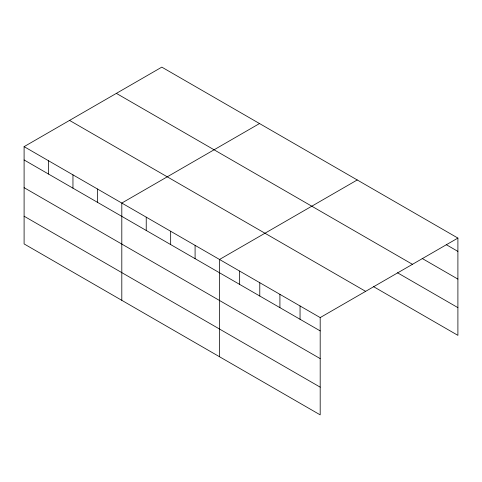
<?xml version="1.0" encoding="UTF-8"?>
<svg xmlns="http://www.w3.org/2000/svg" width="482" height="482" viewBox="0 0 482 482"><rect width="100%" height="100%" fill="white"/><g stroke="black" fill="none" stroke-linecap="round" stroke-linejoin="round"><path stroke-width="0.72" d="M373.466 286.603L457.9 335.352L457.9 238.078L161.813 67.137L24.1 146.649L24.1 243.922L320.187 414.863L320.187 317.59L24.1 146.649M259.521 123.549L121.807 203.061L121.807 300.328M357.234 179.961L219.515 259.473L219.515 356.74M320.187 317.59L457.9 238.078M446.212 244.639L457.9 251.393M422.178 258.473L457.9 279.096M116.367 93.375L412.453 264.317M397.499 272.776L457.9 307.643M69.547 120.41L365.633 291.351M24.1 159.958L320.187 330.899M24.1 187.667L320.187 358.608M24.1 216.213L320.187 387.154M300.051 305.968L300.051 319.277M279.915 294.339L279.915 307.655M259.78 282.717L259.78 296.026M239.65 271.095L239.65 284.404M195.09 245.368L195.09 258.677M170.664 231.264L170.664 244.573M146.233 217.159L146.233 230.474M97.382 188.956L97.382 202.265M72.957 174.852L72.957 188.167M48.525 160.753L48.525 174.062"/></g></svg>
